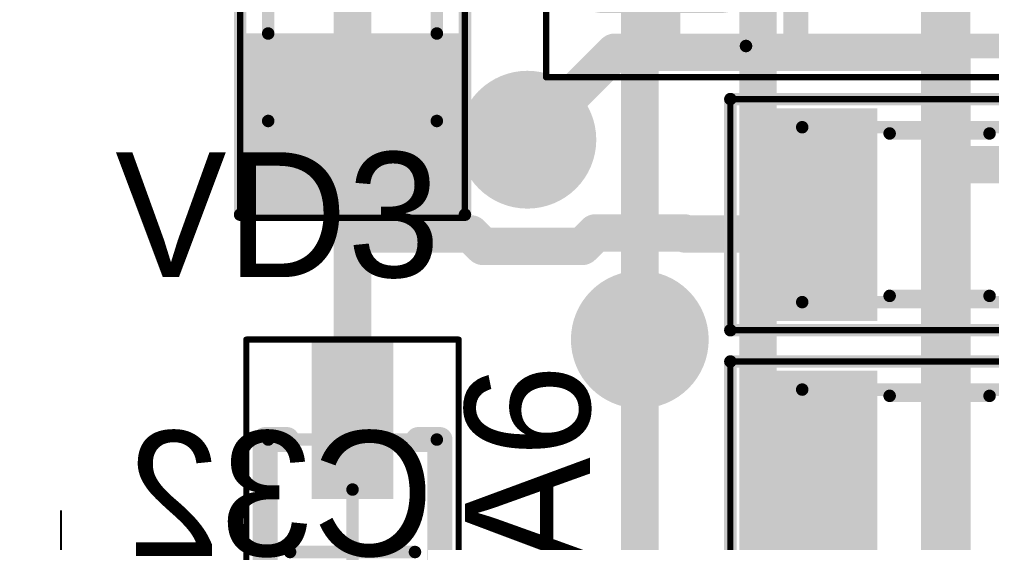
# Model space of a CAD drawing. Header units: millimetres. Extents: x 29.9 to 75.1, y 29.9 to 100.1.
# Drawn here: x 58.73 to 66.52, y 42.58 to 46.76 of the extents above; entities that cross this region are included whole.
import ezdxf

# ---------------------------------------------------------------- set-up
doc = ezdxf.new("R2010")
doc.units = ezdxf.units.MM
for name, color, linetype in [('BottomLayer', 5, 'Continuous'), ('BottomOverlay', 54, 'Continuous'), ('BottomPaste', 16, 'Continuous'), ('BottomSolder', 6, 'Continuous'), ('Mechanical13', 56, 'Continuous'), ('Mechanical15', 56, 'Continuous'), ('MultiLayer', 9, 'Continuous'), ('TopLayer', 1, 'Continuous'), ('TopOverlay', 2, 'Continuous'), ('TopPaste', 8, 'Continuous'), ('TopSolder', 216, 'Continuous'), ('ViaHoleLayer', 16, 'Continuous')]:
    doc.layers.add(name, color=color, linetype=linetype)

# ---------------------------------------------------------------- blocks, each defined once
blk = doc.blocks.new('SOD_2_FL250X100_1133')
at = {"layer": 'Mechanical13', "const_width": 0.0999998}
for points in [[(0.90000074, 0.67499992), (-0.90000074, 0.67499992)], [(-0.90000074, -0.67499992), (-0.90000074, 0.67499992)], [(0.90000074, -0.67499992), (0.90000074, 0.67499992)], [(0.90000074, -0.67499992), (-0.90000074, -0.67499992)]]:
    blk.add_lwpolyline(points, dxfattribs=at)
at = {"layer": 'Mechanical13', "const_width": 0.0499999}
for points in [[(-0.9249994199999999, 0.67499992, 1), (-0.8750020599999999, 0.67499992, 1)], [(-0.9249994199999999, 0.67499992, 1), (-0.8750020599999999, 0.67499992, 1)], [(0.8750020599999999, 0.67499992, 1), (0.9249994199999999, 0.67499992, 1)], [(0.8750020599999999, 0.67499992, 1), (0.9249994199999999, 0.67499992, 1)], [(-0.9249994199999999, -0.67499992, 1), (-0.8750020599999999, -0.67499992, 1)], [(-0.9249994199999999, -0.67499992, 1), (-0.8750020599999999, -0.67499992, 1)], [(0.8750020599999999, -0.67499992, 1), (0.9249994199999999, -0.67499992, 1)], [(0.8750020599999999, -0.67499992, 1), (0.9249994199999999, -0.67499992, 1)]]:
    blk.add_lwpolyline(points, format="xyb", close=True, dxfattribs=at)
at = {"layer": 'Mechanical15'}
for points, const_width in [([(1.69999914, 0.85000084), (-1.70000168, 0.85000084)], 0.0499999), ([(-1.70000168, -0.85000084), (-1.70000168, 0.85000084)], 0.0499999), ([(1.69999914, -0.85000084), (1.69999914, 0.85000084)], 0.0499999), ([(0, -0.499999), (0, 0.499999)], 0.0999998), ([(0.499999, 0), (-0.50000154, 0)], 0.0999998), ([(1.69999914, -0.85000084), (-1.70000168, -0.85000084)], 0.0499999)]:
    blk.add_lwpolyline(points, dxfattribs=dict(at, const_width=const_width))
for points, const_width in [([(-1.71250102, 0.85000084, 1), (-1.68750234, 0.85000084, 1)], 0.02499868), ([(-1.71250102, 0.85000084, 1), (-1.68750234, 0.85000084, 1)], 0.02499868), ([(1.6874998, 0.85000084, 1), (1.71249848, 0.85000084, 1)], 0.02499868), ([(1.6874998, 0.85000084, 1), (1.71249848, 0.85000084, 1)], 0.02499868), ([(-0.02499868, 0.499999, 1), (0.02499868, 0.499999, 1)], 0.0499999), ([(-0.52500022, 0, 1), (-0.47500286, 0, 1)], 0.0499999), ([(0.47500032, 0, 1), (0.52499768, 0, 1)], 0.0499999), ([(-0.02499868, -0.499999, 1), (0.02499868, -0.499999, 1)], 0.0499999), ([(-1.71250102, -0.85000084, 1), (-1.68750234, -0.85000084, 1)], 0.02499868), ([(-1.71250102, -0.85000084, 1), (-1.68750234, -0.85000084, 1)], 0.02499868), ([(1.6874998, -0.85000084, 1), (1.71249848, -0.85000084, 1)], 0.02499868), ([(1.6874998, -0.85000084, 1), (1.71249848, -0.85000084, 1)], 0.02499868)]:
    blk.add_lwpolyline(points, format="xyb", close=True, dxfattribs=dict(at, const_width=const_width))
at = {"layer": 'TopLayer'}
for points in [[(-0.52500022, -0.22499828), (-0.52500022, 0.22499828), (-1.57500066, -0.22499828), (-1.57500066, 0.22499828)], [(1.57500066, -0.22499828), (1.57500066, 0.22499828), (0.52500022, -0.22499828), (0.52500022, 0.22499828)]]:
    blk.add_solid(points, dxfattribs=at)
at = {"layer": 'TopOverlay'}
for p, q in [((-0.00016002, -2.00000108), (-0.00016002, -2.66645136)), ((0.33306512, -2.33322622), (-0.33338516, -2.33322622))]:
    blk.add_line(p, q, dxfattribs=at)
at = {"layer": 'TopOverlay', "const_width": 0.1999996}
for points in [[(-0.90000074, 0.52500022), (-0.90000074, 0.7000011399999999)], [(0.90000074, 0.7000011399999999), (-0.90000074, 0.7000011399999999)], [(0.90000074, 0.52500022), (0.90000074, 0.7000011399999999)], [(-0.90000074, -0.7000011399999999), (-0.90000074, -0.52500022)], [(0.90000074, -0.7000011399999999), (0.90000074, -0.52500022)], [(0.90000074, -0.7000011399999999), (-0.90000074, -0.7000011399999999)]]:
    blk.add_lwpolyline(points, dxfattribs=at)
at = {"layer": 'TopOverlay', "const_width": 0.0999998}
for points in [[(-0.95000064, 0.7000011399999999, 1), (-0.85000084, 0.7000011399999999, 1)], [(-0.95000064, 0.7000011399999999, 1), (-0.85000084, 0.7000011399999999, 1)], [(0.85000084, 0.7000011399999999, 1), (0.95000064, 0.7000011399999999, 1)], [(0.85000084, 0.7000011399999999, 1), (0.95000064, 0.7000011399999999, 1)], [(-0.95000064, 0.52500022, 1), (-0.85000084, 0.52500022, 1)], [(0.85000084, 0.52500022, 1), (0.95000064, 0.52500022, 1)], [(-0.95000064, -0.52500022, 1), (-0.85000084, -0.52500022, 1)], [(0.85000084, -0.52500022, 1), (0.95000064, -0.52500022, 1)], [(-0.95000064, -0.7000011399999999, 1), (-0.85000084, -0.7000011399999999, 1)], [(-0.95000064, -0.7000011399999999, 1), (-0.85000084, -0.7000011399999999, 1)], [(0.85000084, -0.7000011399999999, 1), (0.95000064, -0.7000011399999999, 1)], [(0.85000084, -0.7000011399999999, 1), (0.95000064, -0.7000011399999999, 1)]]:
    blk.add_lwpolyline(points, format="xyb", close=True, dxfattribs=at)
at = {"layer": 'TopPaste'}
for points in [[(-0.52500022, -0.22499828), (-0.52500022, 0.22499828), (-1.57500066, -0.22499828), (-1.57500066, 0.22499828)], [(1.57500066, -0.22499828), (1.57500066, 0.22499828), (0.52500022, -0.22499828), (0.52500022, 0.22499828)]]:
    blk.add_solid(points, dxfattribs=at)
at = {"layer": 'TopSolder'}
for points in [[(-0.42340022, -0.32659828), (-0.42340022, 0.32659828), (-1.67660066, -0.32659828), (-1.67660066, 0.32659828)], [(1.67660066, -0.32659828), (1.67660066, 0.32659828), (0.42340022, -0.32659828), (0.42340022, 0.32659828)]]:
    blk.add_solid(points, dxfattribs=at)
blk = doc.blocks.new('SMD_R_0805_1137')
at = {"layer": 'Mechanical13', "const_width": 0.0999998}
for points in [[(-1.10000034, 0.7000011399999999), (-1.10000034, -0.6999985999999999)], [(1.10000034, 0.7000011399999999), (-1.10000034, 0.7000011399999999)], [(1.10000034, 0.7000011399999999), (1.10000034, -0.6999985999999999)], [(1.10000034, -0.6999985999999999), (-1.10000034, -0.6999985999999999)]]:
    blk.add_lwpolyline(points, dxfattribs=at)
at = {"layer": 'Mechanical13', "const_width": 0.0499999}
for points in [[(-1.12499902, 0.7000011399999999, 1), (-1.07500166, 0.7000011399999999, 1)], [(-1.12499902, 0.7000011399999999, 1), (-1.07500166, 0.7000011399999999, 1)], [(1.07500166, 0.7000011399999999, 1), (1.12499902, 0.7000011399999999, 1)], [(1.07500166, 0.7000011399999999, 1), (1.12499902, 0.7000011399999999, 1)], [(-1.12499902, -0.6999985999999999, 1), (-1.07500166, -0.6999985999999999, 1)], [(-1.12499902, -0.6999985999999999, 1), (-1.07500166, -0.6999985999999999, 1)], [(1.07500166, -0.6999985999999999, 1), (1.12499902, -0.6999985999999999, 1)], [(1.07500166, -0.6999985999999999, 1), (1.12499902, -0.6999985999999999, 1)]]:
    blk.add_lwpolyline(points, format="xyb", close=True, dxfattribs=at)
at = {"layer": 'Mechanical15', "const_width": 0.0499999}
for points in [[(-1.67500046, 0.9249994199999999), (-1.67500046, -0.9249994199999999)], [(1.67500046, 0.9249994199999999), (-1.67500046, 0.9249994199999999)], [(1.67500046, 0.9249994199999999), (1.67500046, -0.9249994199999999)], [(1.67500046, -0.9249994199999999), (-1.67500046, -0.9249994199999999)]]:
    blk.add_lwpolyline(points, dxfattribs=at)
at = {"layer": 'Mechanical15', "const_width": 0.02499868}
for points in [[(-1.6874998, 0.9249994199999999, 1), (-1.66250112, 0.9249994199999999, 1)], [(-1.6874998, 0.9249994199999999, 1), (-1.66250112, 0.9249994199999999, 1)], [(1.66250112, 0.9249994199999999, 1), (1.6874998, 0.9249994199999999, 1)], [(1.66250112, 0.9249994199999999, 1), (1.6874998, 0.9249994199999999, 1)], [(-1.6874998, -0.9249994199999999, 1), (-1.66250112, -0.9249994199999999, 1)], [(-1.6874998, -0.9249994199999999, 1), (-1.66250112, -0.9249994199999999, 1)], [(1.66250112, -0.9249994199999999, 1), (1.6874998, -0.9249994199999999, 1)], [(1.66250112, -0.9249994199999999, 1), (1.6874998, -0.9249994199999999, 1)]]:
    blk.add_lwpolyline(points, format="xyb", close=True, dxfattribs=at)
at = {"layer": 'TopLayer'}
for points in [[(-0.6000013399999999, -0.7499985), (-0.6000013399999999, 0.7499985), (-1.49999954, -0.7499985), (-1.49999954, 0.7499985)], [(1.49999954, -0.7499985), (1.49999954, 0.7499985), (0.6000013399999999, -0.7499985), (0.6000013399999999, 0.7499985)]]:
    blk.add_solid(points, dxfattribs=at)
at = {"layer": 'TopOverlay', "const_width": 0.0999998}
for points in [[(1.67500046, 0.9249994199999999), (-1.67500046, 0.9249994199999999)], [(-1.67500046, 0.9249994199999999), (-1.67500046, -0.9249994199999999)], [(1.67500046, 0.9249994199999999), (1.67500046, -0.9249994199999999)], [(0.3999992, 0.6500012399999999), (-0.3999992, 0.6500012399999999)], [(0.3999992, -0.6499986999999999), (-0.3999992, -0.6499986999999999)], [(1.67500046, -0.9249994199999999), (-1.67500046, -0.9249994199999999)]]:
    blk.add_lwpolyline(points, dxfattribs=at)
at = {"layer": 'TopOverlay', "const_width": 0.0499999}
for points in [[(-1.69999914, 0.9249994199999999, 1), (-1.65000178, 0.9249994199999999, 1)], [(-1.69999914, 0.9249994199999999, 1), (-1.65000178, 0.9249994199999999, 1)], [(1.65000178, 0.9249994199999999, 1), (1.69999914, 0.9249994199999999, 1)], [(1.65000178, 0.9249994199999999, 1), (1.69999914, 0.9249994199999999, 1)], [(-0.42499788, 0.6500012399999999, 1), (-0.37500052, 0.6500012399999999, 1)], [(0.37500052, 0.6500012399999999, 1), (0.42499788, 0.6500012399999999, 1)], [(-0.42499788, -0.6499986999999999, 1), (-0.37500052, -0.6499986999999999, 1)], [(0.37500052, -0.6499986999999999, 1), (0.42499788, -0.6499986999999999, 1)], [(-1.69999914, -0.9249994199999999, 1), (-1.65000178, -0.9249994199999999, 1)], [(-1.69999914, -0.9249994199999999, 1), (-1.65000178, -0.9249994199999999, 1)], [(1.65000178, -0.9249994199999999, 1), (1.69999914, -0.9249994199999999, 1)], [(1.65000178, -0.9249994199999999, 1), (1.69999914, -0.9249994199999999, 1)]]:
    blk.add_lwpolyline(points, format="xyb", close=True, dxfattribs=at)
at = {"layer": 'TopPaste'}
for points in [[(-0.6000013399999999, -0.7499985), (-0.6000013399999999, 0.7499985), (-1.49999954, -0.7499985), (-1.49999954, 0.7499985)], [(1.49999954, -0.7499985), (1.49999954, 0.7499985), (0.6000013399999999, -0.7499985), (0.6000013399999999, 0.7499985)]]:
    blk.add_solid(points, dxfattribs=at)
at = {"layer": 'TopSolder'}
for points in [[(-0.49840134, -0.8515984999999999), (-0.49840134, 0.8515984999999999), (-1.60159954, -0.8515984999999999), (-1.60159954, 0.8515984999999999)], [(1.60159954, -0.8515984999999999), (1.60159954, 0.8515984999999999), (0.49840134, -0.8515984999999999), (0.49840134, 0.8515984999999999)]]:
    blk.add_solid(points, dxfattribs=at)
blk = doc.blocks.new('SMD_R_0805_1141')
at = {"layer": 'Mechanical13', "const_width": 0.0999998}
for points in [[(-1.10000034, -0.6999985999999999), (-1.10000034, 0.7000011399999999)], [(-1.10000034, 0.7000011399999999), (1.10000034, 0.7000011399999999)], [(1.10000034, -0.6999985999999999), (1.10000034, 0.7000011399999999)], [(-1.10000034, -0.6999985999999999), (1.10000034, -0.6999985999999999)]]:
    blk.add_lwpolyline(points, dxfattribs=at)
at = {"layer": 'Mechanical13', "const_width": 0.0499999}
for points in [[(-1.12499902, 0.7000011399999999, 1), (-1.07500166, 0.7000011399999999, 1)], [(-1.12499902, 0.7000011399999999, 1), (-1.07500166, 0.7000011399999999, 1)], [(1.07500166, 0.7000011399999999, 1), (1.12499902, 0.7000011399999999, 1)], [(1.07500166, 0.7000011399999999, 1), (1.12499902, 0.7000011399999999, 1)], [(-1.12499902, -0.6999985999999999, 1), (-1.07500166, -0.6999985999999999, 1)], [(-1.12499902, -0.6999985999999999, 1), (-1.07500166, -0.6999985999999999, 1)], [(1.07500166, -0.6999985999999999, 1), (1.12499902, -0.6999985999999999, 1)], [(1.07500166, -0.6999985999999999, 1), (1.12499902, -0.6999985999999999, 1)]]:
    blk.add_lwpolyline(points, format="xyb", close=True, dxfattribs=at)
at = {"layer": 'Mechanical15', "const_width": 0.0499999}
for points in [[(-1.67500046, -0.9249994199999999), (-1.67500046, 0.9249994199999999)], [(-1.67500046, 0.9249994199999999), (1.67500046, 0.9249994199999999)], [(1.67500046, -0.9249994199999999), (1.67500046, 0.9249994199999999)], [(-1.67500046, -0.9249994199999999), (1.67500046, -0.9249994199999999)]]:
    blk.add_lwpolyline(points, dxfattribs=at)
at = {"layer": 'Mechanical15', "const_width": 0.02499868}
for points in [[(-1.6874998, 0.9249994199999999, 1), (-1.66250112, 0.9249994199999999, 1)], [(-1.6874998, 0.9249994199999999, 1), (-1.66250112, 0.9249994199999999, 1)], [(1.66250112, 0.9249994199999999, 1), (1.6874998, 0.9249994199999999, 1)], [(1.66250112, 0.9249994199999999, 1), (1.6874998, 0.9249994199999999, 1)], [(-1.6874998, -0.9249994199999999, 1), (-1.66250112, -0.9249994199999999, 1)], [(-1.6874998, -0.9249994199999999, 1), (-1.66250112, -0.9249994199999999, 1)], [(1.66250112, -0.9249994199999999, 1), (1.6874998, -0.9249994199999999, 1)], [(1.66250112, -0.9249994199999999, 1), (1.6874998, -0.9249994199999999, 1)]]:
    blk.add_lwpolyline(points, format="xyb", close=True, dxfattribs=at)
at = {"layer": 'TopLayer'}
for points in [[(-0.6000013399999999, -0.7499985), (-0.6000013399999999, 0.7499985), (-1.49999954, -0.7499985), (-1.49999954, 0.7499985)], [(1.49999954, -0.7499985), (1.49999954, 0.7499985), (0.6000013399999999, -0.7499985), (0.6000013399999999, 0.7499985)]]:
    blk.add_solid(points, dxfattribs=at)
at = {"layer": 'TopOverlay', "const_width": 0.0999998}
for points in [[(-1.67500046, 0.9249994199999999), (1.67500046, 0.9249994199999999)], [(-1.67500046, -0.9249994199999999), (-1.67500046, 0.9249994199999999)], [(1.67500046, -0.9249994199999999), (1.67500046, 0.9249994199999999)], [(-0.3999992, 0.6500012399999999), (0.3999992, 0.6500012399999999)], [(-0.3999992, -0.6499986999999999), (0.3999992, -0.6499986999999999)], [(-1.67500046, -0.9249994199999999), (1.67500046, -0.9249994199999999)]]:
    blk.add_lwpolyline(points, dxfattribs=at)
at = {"layer": 'TopOverlay', "const_width": 0.0499999}
for points in [[(-1.69999914, 0.9249994199999999, 1), (-1.65000178, 0.9249994199999999, 1)], [(-1.69999914, 0.9249994199999999, 1), (-1.65000178, 0.9249994199999999, 1)], [(1.65000178, 0.9249994199999999, 1), (1.69999914, 0.9249994199999999, 1)], [(1.65000178, 0.9249994199999999, 1), (1.69999914, 0.9249994199999999, 1)], [(-0.42499788, 0.6500012399999999, 1), (-0.37500052, 0.6500012399999999, 1)], [(0.37500052, 0.6500012399999999, 1), (0.42499788, 0.6500012399999999, 1)], [(-0.42499788, -0.6499986999999999, 1), (-0.37500052, -0.6499986999999999, 1)], [(0.37500052, -0.6499986999999999, 1), (0.42499788, -0.6499986999999999, 1)], [(-1.69999914, -0.9249994199999999, 1), (-1.65000178, -0.9249994199999999, 1)], [(-1.69999914, -0.9249994199999999, 1), (-1.65000178, -0.9249994199999999, 1)], [(1.65000178, -0.9249994199999999, 1), (1.69999914, -0.9249994199999999, 1)], [(1.65000178, -0.9249994199999999, 1), (1.69999914, -0.9249994199999999, 1)]]:
    blk.add_lwpolyline(points, format="xyb", close=True, dxfattribs=at)
at = {"layer": 'TopPaste'}
for points in [[(-0.6000013399999999, -0.7499985), (-0.6000013399999999, 0.7499985), (-1.49999954, -0.7499985), (-1.49999954, 0.7499985)], [(1.49999954, -0.7499985), (1.49999954, 0.7499985), (0.6000013399999999, -0.7499985), (0.6000013399999999, 0.7499985)]]:
    blk.add_solid(points, dxfattribs=at)
at = {"layer": 'TopSolder'}
for points in [[(-0.49840134, -0.8515984999999999), (-0.49840134, 0.8515984999999999), (-1.60159954, -0.8515984999999999), (-1.60159954, 0.8515984999999999)], [(1.60159954, -0.8515984999999999), (1.60159954, 0.8515984999999999), (0.49840134, -0.8515984999999999), (0.49840134, 0.8515984999999999)]]:
    blk.add_solid(points, dxfattribs=at)
blk = doc.blocks.new('TSOP_8_65P490X110_1167')
at = {"layer": 'Mechanical13', "const_width": 0.0999998}
for points in [[(1.54999944, 1.54999944), (-1.54999944, 1.54999944)], [(-1.54999944, 1.54999944), (-1.54999944, -1.54999944)], [(1.54999944, 1.54999944), (1.54999944, -1.54999944)], [(1.54999944, -1.54999944), (-1.54999944, -1.54999944)]]:
    blk.add_lwpolyline(points, dxfattribs=at)
at = {"layer": 'Mechanical13'}
for points, const_width in [([(-1.57499812, 1.54999944, 1), (-1.52500076, 1.54999944, 1)], 0.0499999), ([(-1.57499812, 1.54999944, 1), (-1.52500076, 1.54999944, 1)], 0.0499999), ([(1.52500076, 1.54999944, 1), (1.57499812, 1.54999944, 1)], 0.0499999), ([(1.52500076, 1.54999944, 1), (1.57499812, 1.54999944, 1)], 0.0499999), ([(-0.1499997, 0.6499986999999999, 1), (-1.1499977, 0.6499986999999999, 1)], 0.0999998), ([(-1.17499638, 0.6499986999999999, 1), (-1.12499902, 0.6499986999999999, 1)], 0.0499999), ([(-0.17499838, 0.6499986999999999, 1), (-0.12500102, 0.6499986999999999, 1)], 0.0499999), ([(-1.57499812, -1.54999944, 1), (-1.52500076, -1.54999944, 1)], 0.0499999), ([(-1.57499812, -1.54999944, 1), (-1.52500076, -1.54999944, 1)], 0.0499999), ([(1.52500076, -1.54999944, 1), (1.57499812, -1.54999944, 1)], 0.0499999), ([(1.52500076, -1.54999944, 1), (1.57499812, -1.54999944, 1)], 0.0499999)]:
    blk.add_lwpolyline(points, format="xyb", close=True, dxfattribs=dict(at, const_width=const_width))
at = {"layer": 'Mechanical15'}
for points, const_width in [([(3.15000132, 1.79999894), (-3.14999878, 1.79999894)], 0.0499999), ([(-3.14999878, 1.79999894), (-3.14999878, -1.80000148)], 0.0499999), ([(3.15000132, 1.79999894), (3.15000132, -1.80000148)], 0.0499999), ([(0, 0.499999), (0, -0.50000154)], 0.0999998), ([(0.50000154, 0), (-0.499999, 0)], 0.0999998), ([(3.15000132, -1.80000148), (-3.14999878, -1.80000148)], 0.0499999)]:
    blk.add_lwpolyline(points, dxfattribs=dict(at, const_width=const_width))
for points, const_width in [([(-3.16249812, 1.79999894, 1), (-3.13749944, 1.79999894, 1)], 0.02499868), ([(-3.16249812, 1.79999894, 1), (-3.13749944, 1.79999894, 1)], 0.02499868), ([(3.13750198, 1.79999894, 1), (3.16250066, 1.79999894, 1)], 0.02499868), ([(3.13750198, 1.79999894, 1), (3.16250066, 1.79999894, 1)], 0.02499868), ([(-0.02499868, 0.499999, 1), (0.02499868, 0.499999, 1)], 0.0499999), ([(-0.52499768, 0, 1), (-0.47500032, 0, 1)], 0.0499999), ([(0.47500286, 0, 1), (0.52500022, 0, 1)], 0.0499999), ([(-0.02499868, -0.50000154, 1), (0.02499868, -0.50000154, 1)], 0.0499999), ([(-3.16249812, -1.80000148, 1), (-3.13749944, -1.80000148, 1)], 0.02499868), ([(-3.16249812, -1.80000148, 1), (-3.13749944, -1.80000148, 1)], 0.02499868), ([(3.13750198, -1.80000148, 1), (3.16250066, -1.80000148, 1)], 0.02499868), ([(3.13750198, -1.80000148, 1), (3.16250066, -1.80000148, 1)], 0.02499868)]:
    blk.add_lwpolyline(points, format="xyb", close=True, dxfattribs=dict(at, const_width=const_width))
at = {"layer": 'TopLayer', "const_width": 0.4191}
for points in [[(1.75955198, 0.9749993199999999), (2.69045182, 0.9749993199999999)], [(-2.69044928, 0.32499808), (-1.75954944, 0.32499808)], [(1.75955198, 0.32499808), (2.69045182, 0.32499808)], [(-2.69044928, -0.32500062), (-1.75954944, -0.32500062)], [(1.75955198, -0.32500062), (2.69045182, -0.32500062)], [(-2.69044928, -0.97500186), (-1.75954944, -0.97500186)], [(1.75955198, -0.97500186), (2.69045182, -0.97500186)]]:
    blk.add_lwpolyline(points, dxfattribs=at)
at = {"layer": 'TopLayer', "const_width": 0.20955}
for points in [[(1.65477698, 0.9749993199999999, 1), (1.86432698, 0.9749993199999999, 1)], [(2.58567682, 0.9749993199999999, 1), (2.79522682, 0.9749993199999999, 1)], [(-2.79522428, 0.32499808, 1), (-2.58567428, 0.32499808, 1)], [(-1.86432444, 0.32499808, 1), (-1.65477444, 0.32499808, 1)], [(1.65477698, 0.32499808, 1), (1.86432698, 0.32499808, 1)], [(2.58567682, 0.32499808, 1), (2.79522682, 0.32499808, 1)], [(-2.79522428, -0.32500062, 1), (-2.58567428, -0.32500062, 1)], [(-1.86432444, -0.32500062, 1), (-1.65477444, -0.32500062, 1)], [(1.65477698, -0.32500062, 1), (1.86432698, -0.32500062, 1)], [(2.58567682, -0.32500062, 1), (2.79522682, -0.32500062, 1)], [(-2.79522428, -0.97500186, 1), (-2.58567428, -0.97500186, 1)], [(-1.86432444, -0.97500186, 1), (-1.65477444, -0.97500186, 1)], [(1.65477698, -0.97500186, 1), (1.86432698, -0.97500186, 1)], [(2.58567682, -0.97500186, 1), (2.79522682, -0.97500186, 1)]]:
    blk.add_lwpolyline(points, format="xyb", close=True, dxfattribs=at)
at = {"layer": 'TopLayer'}
blk.add_solid([(-1.54999436, 0.76544932), (-1.54999436, 1.18454932), (-2.90000436, 0.76544932), (-2.90000436, 1.18454932)], dxfattribs=at)
at = {"layer": 'TopOverlay'}
for points, const_width in [([(-2.09999834, 1.77500026, 1), (-2.35000038, 1.77500026, 1)], 0.2499995), ([(-2.41249962, 1.77500026, 1), (-2.28750114, 1.77500026, 1)], 0.12499848), ([(-2.16249758, 1.77500026, 1), (-2.0374991, 1.77500026, 1)], 0.12499848), ([(-1.20000014, 1.54999944, 1), (-1.10000034, 1.54999944, 1)], 0.0999998), ([(-1.20000014, 1.54999944, 1), (-1.10000034, 1.54999944, 1)], 0.0999998), ([(1.10000034, 1.54999944, 1), (1.20000014, 1.54999944, 1)], 0.0999998), ([(1.10000034, 1.54999944, 1), (1.20000014, 1.54999944, 1)], 0.0999998), ([(0.1499997, 0.5499989, 1), (-0.4499991, 0.5499989, 1)], 0.5999987999999999), ([(-0.5999987999999999, 0.5499989, 1), (-0.2999994, 0.5499989, 1)], 0.2999994), ([(0, 0.5499989, 1), (0.2999994, 0.5499989, 1)], 0.2999994), ([(-1.20000014, -1.54999944, 1), (-1.10000034, -1.54999944, 1)], 0.0999998), ([(-1.20000014, -1.54999944, 1), (-1.10000034, -1.54999944, 1)], 0.0999998), ([(1.10000034, -1.54999944, 1), (1.20000014, -1.54999944, 1)], 0.0999998), ([(1.10000034, -1.54999944, 1), (1.20000014, -1.54999944, 1)], 0.0999998)]:
    blk.add_lwpolyline(points, format="xyb", close=True, dxfattribs=dict(at, const_width=const_width))
at = {"layer": 'TopOverlay', "const_width": 0.1999996}
for points in [[(1.15000024, 1.54999944), (-1.15000024, 1.54999944)], [(-1.15000024, 1.54999944), (-1.15000024, -1.54999944)], [(1.15000024, 1.54999944), (1.15000024, -1.54999944)], [(1.15000024, -1.54999944), (-1.15000024, -1.54999944)]]:
    blk.add_lwpolyline(points, dxfattribs=at)
at = {"layer": 'TopPaste', "const_width": 0.4191}
for points in [[(1.75955198, 0.9749993199999999), (2.69045182, 0.9749993199999999)], [(-2.69044928, 0.32499808), (-1.75954944, 0.32499808)], [(1.75955198, 0.32499808), (2.69045182, 0.32499808)], [(-2.69044928, -0.32500062), (-1.75954944, -0.32500062)], [(1.75955198, -0.32500062), (2.69045182, -0.32500062)], [(-2.69044928, -0.97500186), (-1.75954944, -0.97500186)], [(1.75955198, -0.97500186), (2.69045182, -0.97500186)]]:
    blk.add_lwpolyline(points, dxfattribs=at)
at = {"layer": 'TopPaste', "const_width": 0.20955}
for points in [[(1.65477698, 0.9749993199999999, 1), (1.86432698, 0.9749993199999999, 1)], [(2.58567682, 0.9749993199999999, 1), (2.79522682, 0.9749993199999999, 1)], [(-2.79522428, 0.32499808, 1), (-2.58567428, 0.32499808, 1)], [(-1.86432444, 0.32499808, 1), (-1.65477444, 0.32499808, 1)], [(1.65477698, 0.32499808, 1), (1.86432698, 0.32499808, 1)], [(2.58567682, 0.32499808, 1), (2.79522682, 0.32499808, 1)], [(-2.79522428, -0.32500062, 1), (-2.58567428, -0.32500062, 1)], [(-1.86432444, -0.32500062, 1), (-1.65477444, -0.32500062, 1)], [(1.65477698, -0.32500062, 1), (1.86432698, -0.32500062, 1)], [(2.58567682, -0.32500062, 1), (2.79522682, -0.32500062, 1)], [(-2.79522428, -0.97500186, 1), (-2.58567428, -0.97500186, 1)], [(-1.86432444, -0.97500186, 1), (-1.65477444, -0.97500186, 1)], [(1.65477698, -0.97500186, 1), (1.86432698, -0.97500186, 1)], [(2.58567682, -0.97500186, 1), (2.79522682, -0.97500186, 1)]]:
    blk.add_lwpolyline(points, format="xyb", close=True, dxfattribs=at)
at = {"layer": 'TopPaste'}
blk.add_solid([(-1.54999436, 0.76544932), (-1.54999436, 1.18454932), (-2.90000436, 0.76544932), (-2.90000436, 1.18454932)], dxfattribs=at)
at = {"layer": 'TopSolder', "const_width": 0.6223}
for points in [[(1.75955198, 0.9749993199999999), (2.69045182, 0.9749993199999999)], [(-2.69044928, 0.32499808), (-1.75954944, 0.32499808)], [(1.75955198, 0.32499808), (2.69045182, 0.32499808)], [(-2.69044928, -0.32500062), (-1.75954944, -0.32500062)], [(1.75955198, -0.32500062), (2.69045182, -0.32500062)], [(-2.69044928, -0.97500186), (-1.75954944, -0.97500186)], [(1.75955198, -0.97500186), (2.69045182, -0.97500186)]]:
    blk.add_lwpolyline(points, dxfattribs=at)
at = {"layer": 'TopSolder', "const_width": 0.31115}
for points in [[(1.60397698, 0.9749993199999999, 1), (1.91512698, 0.9749993199999999, 1)], [(2.53487682, 0.9749993199999999, 1), (2.84602682, 0.9749993199999999, 1)], [(-2.84602428, 0.32499808, 1), (-2.53487428, 0.32499808, 1)], [(-1.91512444, 0.32499808, 1), (-1.60397444, 0.32499808, 1)], [(1.60397698, 0.32499808, 1), (1.91512698, 0.32499808, 1)], [(2.53487682, 0.32499808, 1), (2.84602682, 0.32499808, 1)], [(-2.84602428, -0.32500062, 1), (-2.53487428, -0.32500062, 1)], [(-1.91512444, -0.32500062, 1), (-1.60397444, -0.32500062, 1)], [(1.60397698, -0.32500062, 1), (1.91512698, -0.32500062, 1)], [(2.53487682, -0.32500062, 1), (2.84602682, -0.32500062, 1)], [(-2.84602428, -0.97500186, 1), (-2.53487428, -0.97500186, 1)], [(-1.91512444, -0.97500186, 1), (-1.60397444, -0.97500186, 1)], [(1.60397698, -0.97500186, 1), (1.91512698, -0.97500186, 1)], [(2.53487682, -0.97500186, 1), (2.84602682, -0.97500186, 1)]]:
    blk.add_lwpolyline(points, format="xyb", close=True, dxfattribs=at)
at = {"layer": 'TopSolder'}
blk.add_solid([(-1.44839436, 0.66384932), (-1.44839436, 1.28614932), (-3.00160436, 0.66384932), (-3.00160436, 1.28614932)], dxfattribs=at)
blk = doc.blocks.new('SMD_C_0805_B_1184')
at = {"layer": 'BottomLayer'}
for points in [[(-1.64999924, 0.7499985), (-1.64999924, -0.7499985), (-0.45000164, 0.7499985), (-0.45000164, -0.7499985)], [(0.45000164, 0.7499985), (0.45000164, -0.7499985), (1.64999924, 0.7499985), (1.64999924, -0.7499985)]]:
    blk.add_solid(points, dxfattribs=at)
at = {"layer": 'BottomOverlay', "const_width": 0.0999998}
for points in [[(1.79999894, 0.90000074), (-1.79999894, 0.90000074)], [(-1.79999894, -0.90000074), (-1.79999894, 0.90000074)], [(1.79999894, -0.90000074), (1.79999894, 0.90000074)], [(0.3499993, 0.67499992), (-0.3499993, 0.67499992)], [(0.3499993, -0.67499992), (-0.3499993, -0.67499992)], [(1.79999894, -0.90000074), (-1.79999894, -0.90000074)]]:
    blk.add_lwpolyline(points, dxfattribs=at)
at = {"layer": 'BottomOverlay', "const_width": 0.0499999}
for points in [[(-1.82499762, 0.90000074, 1), (-1.77500026, 0.90000074, 1)], [(-1.82499762, 0.90000074, 1), (-1.77500026, 0.90000074, 1)], [(1.77500026, 0.90000074, 1), (1.82499762, 0.90000074, 1)], [(1.77500026, 0.90000074, 1), (1.82499762, 0.90000074, 1)], [(-0.37499798, 0.67499992, 1), (-0.32500062, 0.67499992, 1)], [(0.32500062, 0.67499992, 1), (0.37499798, 0.67499992, 1)], [(-0.37499798, -0.67499992, 1), (-0.32500062, -0.67499992, 1)], [(0.32500062, -0.67499992, 1), (0.37499798, -0.67499992, 1)], [(-1.82499762, -0.90000074, 1), (-1.77500026, -0.90000074, 1)], [(-1.82499762, -0.90000074, 1), (-1.77500026, -0.90000074, 1)], [(1.77500026, -0.90000074, 1), (1.82499762, -0.90000074, 1)], [(1.77500026, -0.90000074, 1), (1.82499762, -0.90000074, 1)]]:
    blk.add_lwpolyline(points, format="xyb", close=True, dxfattribs=at)
at = {"layer": 'BottomPaste'}
for points in [[(-1.64999924, 0.7499985), (-1.64999924, -0.7499985), (-0.45000164, 0.7499985), (-0.45000164, -0.7499985)], [(0.45000164, 0.7499985), (0.45000164, -0.7499985), (1.64999924, 0.7499985), (1.64999924, -0.7499985)]]:
    blk.add_solid(points, dxfattribs=at)
at = {"layer": 'BottomSolder'}
for points in [[(-1.75159924, 0.8515984999999999), (-1.75159924, -0.8515984999999999), (-0.34840164, 0.8515984999999999), (-0.34840164, -0.8515984999999999)], [(0.34840164, 0.8515984999999999), (0.34840164, -0.8515984999999999), (1.75159924, 0.8515984999999999), (1.75159924, -0.8515984999999999)]]:
    blk.add_solid(points, dxfattribs=at)
at = {"layer": 'Mechanical13', "const_width": 0.0999998}
for points in [[(-1.05000044, -0.67499992), (-1.05000044, 0.67499992)], [(1.05000044, 0.67499992), (-1.05000044, 0.67499992)], [(1.05000044, -0.67499992), (1.05000044, 0.67499992)], [(1.05000044, -0.67499992), (-1.05000044, -0.67499992)]]:
    blk.add_lwpolyline(points, dxfattribs=at)
at = {"layer": 'Mechanical13', "const_width": 0.0499999}
for points in [[(-1.07499912, 0.67499992, 1), (-1.02500176, 0.67499992, 1)], [(-1.07499912, 0.67499992, 1), (-1.02500176, 0.67499992, 1)], [(1.02500176, 0.67499992, 1), (1.07499912, 0.67499992, 1)], [(1.02500176, 0.67499992, 1), (1.07499912, 0.67499992, 1)], [(-1.07499912, -0.67499992, 1), (-1.02500176, -0.67499992, 1)], [(-1.07499912, -0.67499992, 1), (-1.02500176, -0.67499992, 1)], [(1.02500176, -0.67499992, 1), (1.07499912, -0.67499992, 1)], [(1.02500176, -0.67499992, 1), (1.07499912, -0.67499992, 1)]]:
    blk.add_lwpolyline(points, format="xyb", close=True, dxfattribs=at)
at = {"layer": 'Mechanical15', "const_width": 0.0499999}
for points in [[(-1.79999894, -0.90000074), (-1.79999894, 0.90000074)], [(1.82500016, 0.90000074), (-1.79999894, 0.90000074)], [(1.82500016, -0.90000074), (1.82500016, 0.90000074)], [(1.82500016, -0.90000074), (-1.79999894, -0.90000074)]]:
    blk.add_lwpolyline(points, dxfattribs=at)
at = {"layer": 'Mechanical15', "const_width": 0.02499868}
for points in [[(-1.81249828, 0.90000074, 1), (-1.7874996, 0.90000074, 1)], [(-1.81249828, 0.90000074, 1), (-1.7874996, 0.90000074, 1)], [(1.81250082, 0.90000074, 1), (1.8374995, 0.90000074, 1)], [(1.81250082, 0.90000074, 1), (1.8374995, 0.90000074, 1)], [(-1.81249828, -0.90000074, 1), (-1.7874996, -0.90000074, 1)], [(-1.81249828, -0.90000074, 1), (-1.7874996, -0.90000074, 1)], [(1.81250082, -0.90000074, 1), (1.8374995, -0.90000074, 1)], [(1.81250082, -0.90000074, 1), (1.8374995, -0.90000074, 1)]]:
    blk.add_lwpolyline(points, format="xyb", close=True, dxfattribs=at)

msp = doc.modelspace()

# ---------------------------------------------------------------- linework, layer by layer
at = {"layer": 'BottomLayer', "const_width": 0.2999994}
for points in [[(63.70000214, 44.20000049999999), (63.70000214, 53.20000028)], [(64.64592608, 42.11881086), (64.64592608, 48.77092608)], [(66.10000495999999, 39.20000288), (66.10000495999999, 47.69997572)], [(61.40000165999999, 45.94999954), (61.54999882, 45.80000238)], [(61.54999882, 45.80000238), (62.8000014, 45.80000238)], [(66.20000222, 45.60000024), (68.0000037, 45.60000024)]]:
    msp.add_lwpolyline(points, dxfattribs=at)
at = {"layer": 'BottomLayer'}
for points, const_width in [([(62.57500057999999, 45.80000238, 1), (63.02500222, 45.80000238, 1)], 0.4499991), ([(61.32500307999999, 45.94999954, 1), (61.47500024, 45.94999954, 1)], 0.1499997), ([(61.47500024, 45.80000238, 1), (61.6249974, 45.80000238, 1)], 0.1499997), ([(61.47500024, 45.80000238, 1), (61.6249974, 45.80000238, 1)], 0.1499997), ([(62.72500281999999, 45.80000238, 1), (62.87499998, 45.80000238, 1)], 0.1499997), ([(66.12500364, 45.60000024, 1), (66.2750008, 45.60000024, 1)], 0.1499997), ([(63.47500132, 44.20000049999999, 1), (63.92500295999999, 44.20000049999999, 1)], 0.4499991), ([(63.62500356, 44.20000049999999, 1), (63.77500071999999, 44.20000049999999, 1)], 0.1499997)]:
    msp.add_lwpolyline(points, format="xyb", close=True, dxfattribs=dict(at, const_width=const_width))
at = {"layer": 'BottomSolder', "const_width": 0.5515991}
for points in [[(62.52420058, 45.80000238, 1), (63.07580222, 45.80000238, 1)], [(63.42420131999999, 44.20000049999999, 1), (63.97580296, 44.20000049999999, 1)]]:
    msp.add_lwpolyline(points, format="xyb", close=True, dxfattribs=at)
at = {"layer": 'MultiLayer', "const_width": 0.4499991}
for points in [[(62.57500057999999, 45.80000238, 1), (63.02500222, 45.80000238, 1)], [(63.47500132, 44.20000049999999, 1), (63.92500295999999, 44.20000049999999, 1)]]:
    msp.add_lwpolyline(points, format="xyb", close=True, dxfattribs=at)
at = {"layer": 'TopLayer', "const_width": 0.2999994}
for points in [[(66.19600172, 46.50000098), (66.19600172, 47.1883105)], [(63.87499798, 46.52500474), (63.87499798, 47.125001)], [(61.40000165999999, 45.00000144), (61.40000165999999, 47.00000252)], [(62.8000014, 45.80000238), (63.5, 46.50000098)], [(63.5, 46.50000098), (66.19600172, 46.50000098)], [(66.19600172, 46.50000098), (66.20000222, 46.50000098)], [(66.20000222, 42.10774154), (66.20000222, 46.50000098)], [(65.05000197999999, 45.04600084), (65.05000197999999, 45.20000104)], [(61.40000165999999, 45.00000144), (61.44600105999999, 45.04600084)], [(61.40000165999999, 43.5500018), (61.40000165999999, 45.00000144)], [(61.44600105999999, 45.04600084), (62.34626342, 45.04600084)], [(62.34626342, 45.04600084), (62.44626322, 44.94600104)], [(63.23826316, 44.94600104), (63.34626395999999, 45.05400184)], [(63.34626395999999, 45.05400184), (64.05374032, 45.05400184)], [(64.05374032, 45.05400184), (64.06174132, 45.04600084)], [(64.06174132, 45.04600084), (65.05000197999999, 45.04600084)], [(62.44626322, 44.94600104), (63.23826316, 44.94600104)], [(63.70000214, 41.22684414), (63.70000214, 44.20000049999999)], [(65.05000197999999, 42.14999951999999), (65.05000197999999, 43.10000016)]]:
    msp.add_lwpolyline(points, dxfattribs=at)
at = {"layer": 'TopLayer'}
for points, const_width in [([(63.42500141999999, 46.50000098, 1), (63.57499858, 46.50000098, 1)], 0.1499997), ([(63.42500141999999, 46.50000098, 1), (63.57499858, 46.50000098, 1)], 0.1499997), ([(63.7999994, 46.52500474, 1), (63.94999656, 46.52500474, 1)], 0.1499997), ([(66.12100314, 46.50000098, 1), (66.2710003, 46.50000098, 1)], 0.1499997), ([(66.12100314, 46.50000098, 1), (66.2710003, 46.50000098, 1)], 0.1499997), ([(66.12100314, 46.50000098, 1), (66.2710003, 46.50000098, 1)], 0.1499997), ([(66.12500364, 46.50000098, 1), (66.2750008, 46.50000098, 1)], 0.1499997), ([(66.12500364, 46.50000098, 1), (66.2750008, 46.50000098, 1)], 0.1499997), ([(62.57500057999999, 45.80000238, 1), (63.02500222, 45.80000238, 1)], 0.4499991), ([(62.72500281999999, 45.80000238, 1), (62.87499998, 45.80000238, 1)], 0.1499997), ([(64.97500339999999, 45.20000104, 1), (65.12500055999999, 45.20000104, 1)], 0.1499997), ([(61.32500307999999, 45.00000144, 1), (61.47500024, 45.00000144, 1)], 0.1499997), ([(61.32500307999999, 45.00000144, 1), (61.47500024, 45.00000144, 1)], 0.1499997), ([(61.32500307999999, 45.00000144, 1), (61.47500024, 45.00000144, 1)], 0.1499997), ([(61.37100247999999, 45.04600084, 1), (61.52099964, 45.04600084, 1)], 0.1499997), ([(61.37100247999999, 45.04600084, 1), (61.52099964, 45.04600084, 1)], 0.1499997), ([(62.27126483999999, 45.04600084, 1), (62.421262, 45.04600084, 1)], 0.1499997), ([(62.27126483999999, 45.04600084, 1), (62.421262, 45.04600084, 1)], 0.1499997), ([(63.27126538, 45.05400184, 1), (63.42126253999999, 45.05400184, 1)], 0.1499997), ([(63.27126538, 45.05400184, 1), (63.42126253999999, 45.05400184, 1)], 0.1499997), ([(63.97874174, 45.05400184, 1), (64.1287389, 45.05400184, 1)], 0.1499997), ([(63.97874174, 45.05400184, 1), (64.1287389, 45.05400184, 1)], 0.1499997), ([(63.98674274, 45.04600084, 1), (64.1367399, 45.04600084, 1)], 0.1499997), ([(63.98674274, 45.04600084, 1), (64.1367399, 45.04600084, 1)], 0.1499997), ([(64.97500339999999, 45.04600084, 1), (65.12500055999999, 45.04600084, 1)], 0.1499997), ([(64.97500339999999, 45.04600084, 1), (65.12500055999999, 45.04600084, 1)], 0.1499997), ([(62.37126464, 44.94600104, 1), (62.5212618, 44.94600104, 1)], 0.1499997), ([(62.37126464, 44.94600104, 1), (62.5212618, 44.94600104, 1)], 0.1499997), ([(63.16326458, 44.94600104, 1), (63.31326173999999, 44.94600104, 1)], 0.1499997), ([(63.16326458, 44.94600104, 1), (63.31326173999999, 44.94600104, 1)], 0.1499997), ([(63.47500132, 44.20000049999999, 1), (63.92500295999999, 44.20000049999999, 1)], 0.4499991), ([(63.62500356, 44.20000049999999, 1), (63.77500071999999, 44.20000049999999, 1)], 0.1499997), ([(61.32500307999999, 43.5500018, 1), (61.47500024, 43.5500018, 1)], 0.1499997), ([(64.97500339999999, 43.10000016, 1), (65.12500055999999, 43.10000016, 1)], 0.1499997)]:
    msp.add_lwpolyline(points, format="xyb", close=True, dxfattribs=dict(at, const_width=const_width))
at = {"layer": 'TopSolder', "const_width": 0.5515991}
for points in [[(62.52420058, 45.80000238, 1), (63.07580222, 45.80000238, 1)], [(63.42420131999999, 44.20000049999999, 1), (63.97580296, 44.20000049999999, 1)]]:
    msp.add_lwpolyline(points, format="xyb", close=True, dxfattribs=at)
at = {"layer": 'ViaHoleLayer', "const_width": 0.2499995}
for points in [[(62.67500292, 45.80000238, 1), (62.92499987999999, 45.80000238, 1)], [(63.57500365999999, 44.20000049999999, 1), (63.82500062, 44.20000049999999, 1)]]:
    msp.add_lwpolyline(points, format="xyb", close=True, dxfattribs=at)

# ---------------------------------------------------------------- block references
for name, p, rotation in [('TSOP_8_65P490X110_1167', (66.09999988, 48.10000032), 180), ('SMD_C_0805_B_1184', (61.40000165999999, 46.99999998), 270), ('SMD_R_0805_1137', (66.10000242, 45.20000104), 180), ('SOD_2_FL250X100_1133', (61.40000165999999, 42.50000136), 270), ('SMD_R_0805_1141', (66.10000242, 43.10000016), 360)]:
    msp.add_blockref(name, p, dxfattribs=dict(rotation=rotation))

# ---------------------------------------------------------------- texts
at = {"layer": 'BottomOverlay', "text_generation_flag": 2}
msp.add_text('C32', height=1.00000054, dxfattribs=at).set_placement((62.0522, 42.46879999999999))
at = {"layer": 'TopOverlay'}
msp.add_text('VD3', height=1.00000054, dxfattribs=at).set_placement((59.50000038, 44.70000203999999))
msp.add_text('DA6', height=1.00000054, rotation=90, dxfattribs=at).set_placement((63.30000039999999, 41.40000102))

doc.saveas('drawing.dxf')
